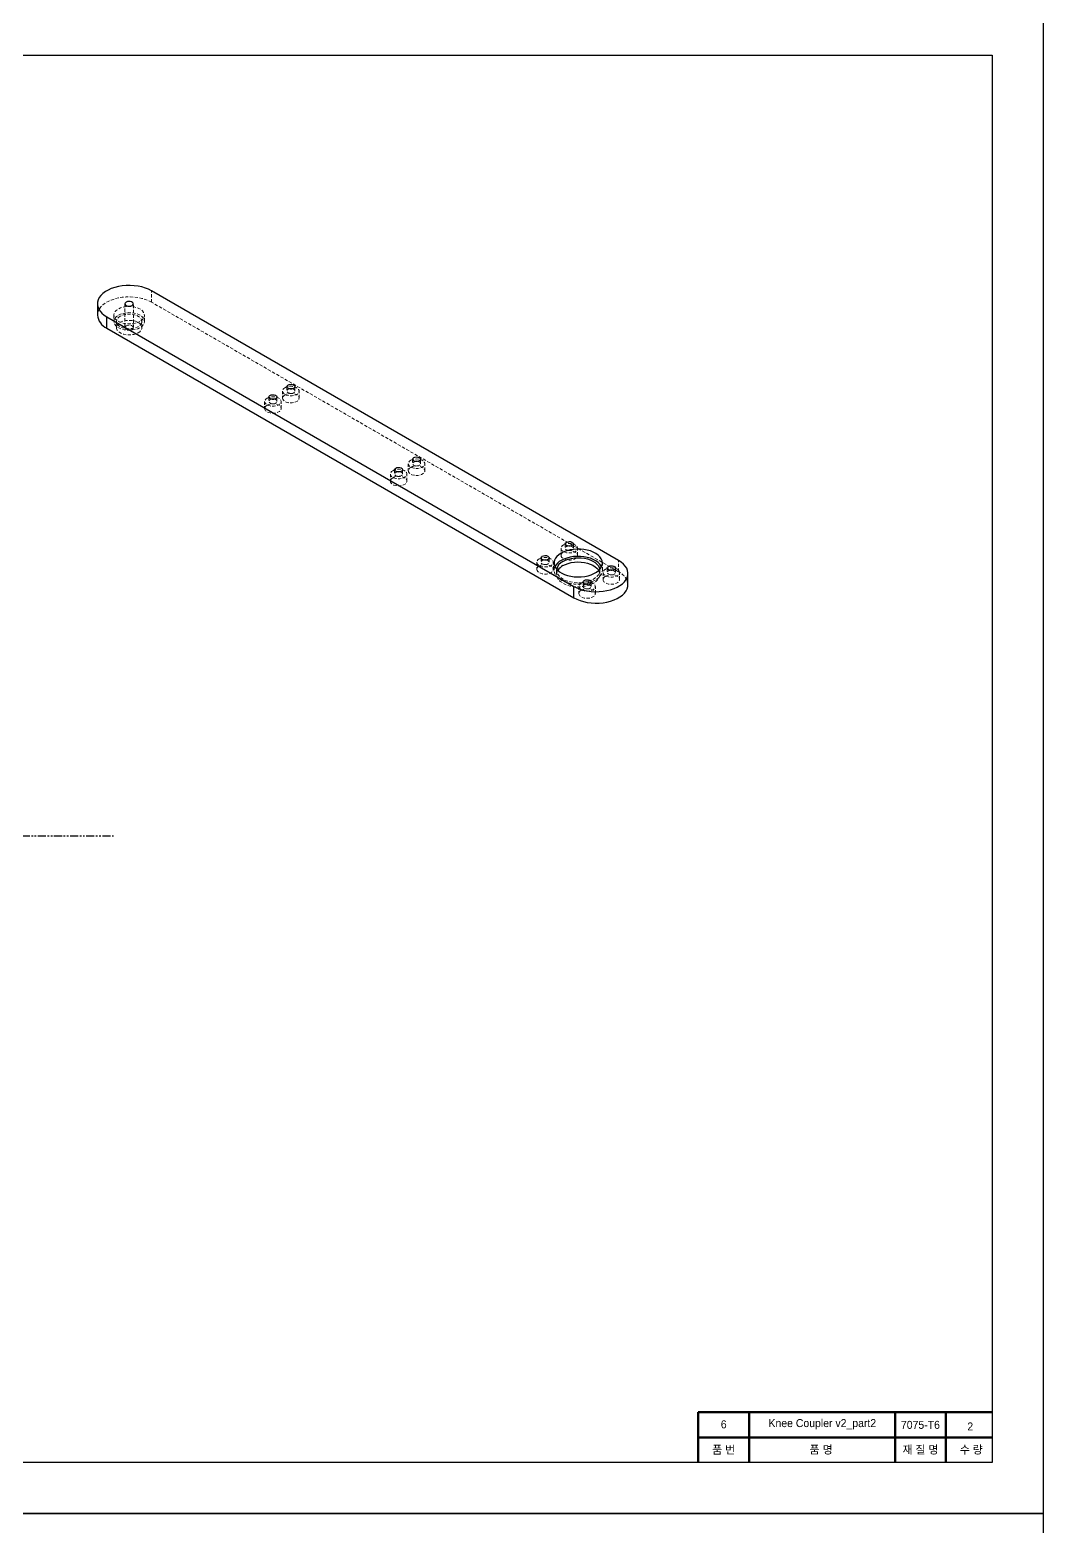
# Model space of a CAD drawing. Header units: millimetres. Extents: x 0 to 7560, y -1188 to 891.
# Drawn here: x 1281 to 1680, y -599 to -10 of the extents above; entities that cross this region are included whole.
import ezdxf

# ---------------------------------------------------------------- set-up
doc = ezdxf.new("R2010")
doc.units = ezdxf.units.MM
for name, pattern in [('CENTER', [10.16, 6.35, -1.27, 1.27, -1.27]), ('HIDDEN', [1.905, 1.27, -0.635]), ('PHANTOM', [12.7, 6.35, -1.27, 1.27, -1.27, 1.27, -1.27])]:
    doc.linetypes.add(name, pattern=pattern)
doc.layers.get('0').update_dxf_attribs({"lineweight": 50})
for name, color, linetype, lineweight in [('보조선', 1, 'PHANTOM', 25), ('중심선', 1, 'CENTER', 25), ('중요 치수', 4, 'Continuous', 18)]:
    doc.layers.add(name, color=color, linetype=linetype, lineweight=lineweight)
doc.styles.get("Standard").update_dxf_attribs({"font": 'arial.ttf', "height": 2})

msp = doc.modelspace()

# ---------------------------------------------------------------- linework, layer by layer
at = {"color": 7, "linetype": 'Continuous', "lineweight": 25}
for p, q in [((1307.87, -117.581), (1307.87, -122.072)), ((1513.056, -218.612), (1329.209, -112.479)), ((1311.531, -122.684), (1495.379, -228.817)), ((1311.531, -127.175), (1311.531, -122.684)), ((1311.531, -127.175), (1495.379, -233.308)), ((1516.718, -228.205), (1516.718, -223.715)), ((1495.379, -233.308), (1495.379, -228.817))]:
    msp.add_line(p, q, dxfattribs=at)
at = {"color": 7, "linetype": 'HIDDEN', "lineweight": 18}
for p, q in [((1318.72, -117.581), (1318.72, -126.972)), ((1322.02, -126.972), (1322.02, -117.581)), ((1329.209, -116.97), (1329.209, -112.479)), ((1513.056, -223.103), (1329.209, -116.97)), ((1314.37, -122.072), (1314.37, -124.522)), ((1326.37, -124.522), (1326.37, -122.072)), ((1315.37, -124.522), (1315.37, -126.972)), ((1325.37, -126.972), (1325.37, -124.522)), ((1380.759, -151.953), (1380.759, -154.729)), ((1382.409, -150.238), (1382.409, -151.953)), ((1385.609, -151.953), (1385.609, -150.238)), ((1387.259, -154.729), (1387.259, -151.953)), ((1373.688, -156.035), (1373.688, -158.811)), ((1375.338, -154.32), (1375.338, -156.035)), ((1378.538, -156.035), (1378.538, -154.32)), ((1380.188, -158.811), (1380.188, -156.035)), ((1430.257, -180.527), (1430.257, -183.303)), ((1431.907, -178.812), (1431.907, -180.527)), ((1435.107, -180.527), (1435.107, -178.812)), ((1436.757, -183.303), (1436.757, -180.527)), ((1423.186, -184.609), (1423.186, -187.385)), ((1424.836, -182.894), (1424.836, -184.609)), ((1428.036, -184.609), (1428.036, -182.894)), ((1429.686, -187.385), (1429.686, -184.609)), ((1482.506, -217.615), (1482.506, -219.33)), ((1485.706, -219.33), (1485.706, -217.615)), ((1490.402, -213.819), (1490.402, -216.596)), ((1492.052, -212.105), (1492.052, -213.819)), ((1495.252, -213.819), (1495.252, -212.105)), ((1496.902, -216.596), (1496.902, -213.819)), ((1480.856, -219.33), (1480.856, -222.106)), ((1487.356, -222.106), (1487.356, -219.33)), ((1487.646, -219.632), (1487.646, -222.49)), ((1488.646, -222.49), (1488.646, -224.123)), ((1505.646, -224.123), (1505.646, -222.49)), ((1506.646, -222.49), (1506.646, -219.632)), ((1506.936, -223.364), (1506.936, -226.141)), ((1508.586, -221.65), (1508.586, -223.364)), ((1511.786, -223.364), (1511.786, -221.65)), ((1513.056, -223.103), (1513.056, -218.612)), ((1513.436, -226.141), (1513.436, -223.364)), ((1497.391, -228.875), (1497.391, -231.651)), ((1499.041, -227.16), (1499.041, -228.875)), ((1502.241, -228.875), (1502.241, -227.16)), ((1503.891, -231.651), (1503.891, -228.875))]:
    msp.add_line(p, q, dxfattribs=at)
for p, q in [((1544.396, -553.871), (1659.793, -553.871)), ((1544.396, -573.871), (1544.396, -553.871)), ((1564.396, -573.871), (1564.396, -553.871)), ((1621.879, -573.871), (1621.879, -553.871)), ((1641.879, -573.871), (1641.879, -553.871)), ((1544.396, -563.871), (1659.793, -563.871))]:
    msp.add_line(p, q)
at = {"color": 7, "linetype": 'Continuous', "lineweight": 25, "flags": 128}
for points in [[(1329.209, -112.479), (1328.031, -111.88), (1326.733, -111.37), (1325.334, -110.959), (1323.857, -110.652), (1322.325, -110.454), (1320.762, -110.369), (1319.193, -110.397), (1317.643, -110.539), (1316.136, -110.792), (1314.695, -111.152), (1313.344, -111.613), (1312.103, -112.169), (1310.993, -112.809), (1310.031, -113.525), (1309.232, -114.305), (1308.609, -115.137), (1308.171, -116.007), (1307.925, -116.902), (1307.876, -117.808), (1308.024, -118.71), (1308.366, -119.595), (1308.898, -120.447), (1309.611, -121.255), (1310.493, -122.004), (1311.531, -122.684)], [(1319.203, -116.908), (1318.874, -117.179), (1318.726, -117.498), (1318.776, -117.828), (1319.018, -118.128), (1319.423, -118.362), (1319.943, -118.502), (1320.514, -118.53), (1321.067, -118.445), (1321.537, -118.255), (1321.865, -117.984), (1322.014, -117.664), (1321.964, -117.335), (1321.721, -117.035), (1321.316, -116.801), (1320.797, -116.661), (1320.226, -116.633), (1319.672, -116.718), (1319.203, -116.908)], [(1382.878, -149.585), (1383.363, -149.393), (1383.936, -149.315), (1384.518, -149.362), (1385.032, -149.527), (1385.407, -149.788), (1385.594, -150.11), (1385.567, -150.449), (1385.329, -150.76), (1384.914, -151), (1384.376, -151.137), (1383.788, -151.153), (1383.231, -151.045), (1382.778, -150.828), (1382.492, -150.531), (1382.411, -150.195), (1382.546, -149.865), (1382.878, -149.585)], [(1375.807, -153.667), (1376.292, -153.475), (1376.864, -153.397), (1377.447, -153.444), (1377.96, -153.609), (1378.336, -153.87), (1378.523, -154.192), (1378.496, -154.531), (1378.258, -154.842), (1377.843, -155.082), (1377.305, -155.219), (1376.717, -155.235), (1376.16, -155.127), (1375.707, -154.91), (1375.421, -154.613), (1375.34, -154.277), (1375.475, -153.947), (1375.807, -153.667)], [(1425.304, -182.241), (1425.79, -182.049), (1426.362, -181.971), (1426.944, -182.018), (1427.458, -182.184), (1427.834, -182.445), (1428.02, -182.767), (1427.993, -183.106), (1427.756, -183.416), (1427.34, -183.656), (1426.802, -183.793), (1426.215, -183.809), (1425.657, -183.701), (1425.205, -183.484), (1424.919, -183.188), (1424.838, -182.851), (1424.972, -182.521), (1425.304, -182.241)], [(1432.376, -178.159), (1432.861, -177.967), (1433.433, -177.889), (1434.015, -177.936), (1434.529, -178.101), (1434.905, -178.363), (1435.092, -178.684), (1435.064, -179.024), (1434.827, -179.334), (1434.411, -179.574), (1433.873, -179.711), (1433.286, -179.727), (1432.728, -179.619), (1432.276, -179.402), (1431.99, -179.106), (1431.909, -178.769), (1432.043, -178.439), (1432.376, -178.159)], [(1492.521, -211.452), (1493.006, -211.26), (1493.579, -211.182), (1494.161, -211.229), (1494.675, -211.394), (1495.05, -211.655), (1495.237, -211.977), (1495.21, -212.316), (1494.972, -212.627), (1494.557, -212.867), (1494.019, -213.004), (1493.431, -213.019), (1492.874, -212.912), (1492.421, -212.695), (1492.135, -212.398), (1492.054, -212.062), (1492.189, -211.732), (1492.521, -211.452)], [(1482.975, -216.962), (1483.46, -216.77), (1484.033, -216.693), (1484.615, -216.74), (1485.129, -216.905), (1485.504, -217.166), (1485.691, -217.488), (1485.664, -217.827), (1485.426, -218.137), (1485.011, -218.377), (1484.473, -218.515), (1483.885, -218.53), (1483.328, -218.422), (1482.876, -218.205), (1482.589, -217.909), (1482.508, -217.573), (1482.643, -217.242), (1482.975, -216.962)], [(1490.429, -215.755), (1489.522, -216.36), (1488.778, -217.036), (1488.213, -217.767), (1487.838, -218.538), (1487.661, -219.332), (1487.686, -220.133), (1487.913, -220.922), (1488.337, -221.685), (1488.948, -222.403), (1489.735, -223.063), (1490.679, -223.649), (1491.761, -224.15), (1492.958, -224.555), (1494.244, -224.854), (1495.592, -225.043), (1496.973, -225.116), (1498.358, -225.072), (1499.717, -224.912), (1501.021, -224.64), (1502.243, -224.261), (1503.356, -223.783), (1504.336, -223.217), (1505.164, -222.574), (1505.82, -221.869), (1506.292, -221.116), (1506.569, -220.332), (1506.645, -219.532), (1506.518, -218.735), (1506.192, -217.957), (1505.673, -217.214), (1504.972, -216.523), (1504.105, -215.899), (1503.089, -215.354), (1501.946, -214.9), (1500.702, -214.547), (1499.381, -214.302), (1498.013, -214.171), (1496.626, -214.156), (1495.251, -214.259), (1493.915, -214.475), (1492.649, -214.802), (1491.479, -215.231), (1490.429, -215.755)], [(1506.318, -221.061), (1506.192, -220.815), (1505.673, -220.072), (1504.972, -219.381), (1504.105, -218.757), (1503.089, -218.212), (1501.946, -217.758), (1500.702, -217.405), (1499.381, -217.16), (1498.013, -217.029), (1496.626, -217.014), (1495.251, -217.116), (1493.915, -217.333), (1492.649, -217.66), (1491.479, -218.089), (1490.429, -218.612)], [(1491.136, -219.021), (1492.124, -218.532), (1493.23, -218.135), (1494.427, -217.841), (1495.688, -217.656), (1496.984, -217.584), (1498.283, -217.627), (1499.555, -217.785), (1500.772, -218.052), (1501.903, -218.423), (1502.922, -218.89), (1503.807, -219.441), (1504.535, -220.064), (1505.09, -220.744), (1505.458, -221.464), (1505.621, -222.111)], [(1491.136, -220.654), (1492.124, -220.165), (1493.23, -219.769), (1494.427, -219.474), (1495.688, -219.289), (1496.984, -219.217), (1498.283, -219.261), (1499.555, -219.418), (1500.772, -219.685), (1501.903, -220.057), (1502.922, -220.523), (1503.807, -221.075), (1504.535, -221.697), (1505.09, -222.377), (1505.195, -222.546)], [(1495.379, -228.817), (1496.556, -229.416), (1497.855, -229.926), (1499.253, -230.337), (1500.73, -230.644), (1502.262, -230.842), (1503.825, -230.927), (1505.394, -230.899), (1506.944, -230.757), (1508.452, -230.504), (1509.892, -230.144), (1511.244, -229.683), (1512.484, -229.127), (1513.594, -228.487), (1514.556, -227.771), (1515.355, -226.991), (1515.979, -226.159), (1516.417, -225.289), (1516.662, -224.394), (1516.711, -223.488), (1516.564, -222.586), (1516.221, -221.701), (1515.689, -220.849), (1514.977, -220.041), (1514.094, -219.292), (1513.056, -218.612)], [(1509.055, -220.996), (1509.54, -220.805), (1510.113, -220.727), (1510.695, -220.774), (1511.209, -220.939), (1511.584, -221.2), (1511.771, -221.522), (1511.744, -221.861), (1511.506, -222.172), (1511.091, -222.412), (1510.553, -222.549), (1509.965, -222.564), (1509.408, -222.456), (1508.956, -222.24), (1508.669, -221.943), (1508.588, -221.607), (1508.723, -221.276), (1509.055, -220.996)], [(1495.379, -233.308), (1496.556, -233.907), (1497.855, -234.417), (1499.253, -234.828), (1500.73, -235.135), (1502.262, -235.333), (1503.825, -235.418), (1505.394, -235.39), (1506.944, -235.248), (1508.452, -234.995), (1509.892, -234.635), (1511.244, -234.174), (1512.484, -233.618), (1513.594, -232.978), (1514.556, -232.262), (1515.355, -231.482), (1515.979, -230.65), (1516.417, -229.78), (1516.662, -228.885), (1516.718, -228.205)], [(1499.509, -226.507), (1499.994, -226.315), (1500.567, -226.238), (1501.149, -226.285), (1501.663, -226.45), (1502.038, -226.711), (1502.225, -227.033), (1502.198, -227.372), (1501.961, -227.682), (1501.545, -227.922), (1501.007, -228.059), (1500.419, -228.075), (1499.862, -227.967), (1499.41, -227.75), (1499.123, -227.454), (1499.042, -227.118), (1499.177, -226.787), (1499.509, -226.507)]]:
    msp.add_lwpolyline(points, dxfattribs=at)
at = {"color": 7, "linetype": 'HIDDEN', "lineweight": 18, "flags": 128}
for points in [[(1329.209, -116.97), (1328.031, -116.371), (1326.733, -115.861), (1325.334, -115.45), (1323.857, -115.143), (1322.325, -114.945), (1320.762, -114.86), (1319.193, -114.888), (1317.643, -115.03), (1316.136, -115.283), (1314.695, -115.643), (1313.344, -116.104), (1312.103, -116.66), (1310.993, -117.3), (1310.031, -118.016), (1309.232, -118.796), (1308.609, -119.628), (1308.171, -120.498), (1307.925, -121.393), (1307.87, -122.072)], [(1324.612, -124.522), (1323.761, -124.93), (1322.793, -125.241), (1321.743, -125.444), (1320.647, -125.532), (1319.541, -125.503), (1318.463, -125.357), (1317.45, -125.098), (1316.537, -124.737), (1315.754, -124.285), (1315.128, -123.758), (1314.681, -123.173), (1314.427, -122.551), (1314.376, -121.912), (1314.529, -121.279), (1314.881, -120.673), (1315.42, -120.115), (1316.127, -119.623), (1316.979, -119.215), (1317.946, -118.904), (1318.996, -118.701), (1320.093, -118.612), (1321.199, -118.642), (1322.277, -118.788), (1323.289, -119.046), (1324.203, -119.408), (1324.986, -119.86), (1325.612, -120.387), (1326.059, -120.972), (1326.312, -121.594), (1326.363, -122.232), (1326.21, -122.865), (1325.859, -123.472), (1325.32, -124.03), (1324.612, -124.522)], [(1316.127, -122.073), (1316.979, -121.664), (1317.946, -121.353), (1318.996, -121.15), (1320.093, -121.062), (1321.199, -121.092), (1322.277, -121.238), (1323.289, -121.496), (1324.203, -121.857), (1324.986, -122.309), (1325.612, -122.837), (1326.059, -123.421), (1326.312, -124.044), (1326.363, -124.682), (1326.21, -125.315), (1325.859, -125.921), (1325.32, -126.48), (1324.612, -126.971), (1323.761, -127.38), (1322.793, -127.691), (1321.743, -127.894), (1320.647, -127.982), (1319.541, -127.953), (1318.463, -127.806), (1317.45, -127.548), (1316.537, -127.187), (1315.754, -126.735), (1315.128, -126.208), (1314.681, -125.623), (1314.427, -125.001), (1314.376, -124.362), (1314.529, -123.729), (1314.881, -123.123), (1315.42, -122.565), (1316.127, -122.073)], [(1316.834, -122.481), (1316.195, -122.934), (1315.727, -123.451), (1315.448, -124.013), (1315.371, -124.595), (1315.499, -125.175), (1315.826, -125.727), (1316.34, -126.23), (1317.018, -126.664), (1317.833, -127.01), (1318.753, -127.253), (1319.738, -127.385), (1320.749, -127.4), (1321.745, -127.297), (1322.685, -127.08), (1323.529, -126.759), (1324.245, -126.346), (1324.802, -125.858), (1325.177, -125.316), (1325.355, -124.741), (1325.33, -124.157), (1325.101, -123.588), (1324.679, -123.058), (1324.08, -122.587), (1323.329, -122.196), (1322.457, -121.899), (1321.5, -121.71), (1320.496, -121.637), (1319.488, -121.681), (1318.515, -121.842), (1317.618, -122.112), (1316.834, -122.481)], [(1323.905, -129.013), (1324.545, -128.56), (1325.013, -128.042), (1325.291, -127.481), (1325.368, -126.899), (1325.24, -126.319), (1324.913, -125.767), (1324.4, -125.263), (1323.722, -124.83), (1322.906, -124.484), (1321.987, -124.24), (1321.001, -124.108), (1319.99, -124.094), (1318.994, -124.197), (1318.055, -124.413), (1317.21, -124.735), (1316.495, -125.148), (1315.938, -125.635), (1315.563, -126.178), (1315.384, -126.753), (1315.41, -127.336), (1315.639, -127.905), (1316.061, -128.436), (1316.66, -128.907), (1317.41, -129.298), (1318.282, -129.595), (1319.24, -129.783), (1320.243, -129.857), (1321.252, -129.813), (1322.225, -129.652), (1323.121, -129.382), (1323.905, -129.013)], [(1319.203, -126.298), (1319.672, -126.108), (1320.226, -126.023), (1320.797, -126.052), (1321.316, -126.191), (1321.721, -126.425), (1321.964, -126.725), (1322.014, -127.055), (1321.865, -127.374), (1321.537, -127.645), (1321.067, -127.835), (1320.514, -127.921), (1319.943, -127.892), (1319.423, -127.752), (1319.018, -127.518), (1318.776, -127.218), (1318.726, -126.889), (1318.874, -126.569), (1319.203, -126.298)], [(1381.711, -150.626), (1382.355, -150.338), (1383.103, -150.151), (1383.907, -150.077), (1384.718, -150.122), (1385.485, -150.281), (1386.159, -150.545), (1386.697, -150.898), (1387.067, -151.317), (1387.245, -151.776), (1387.219, -152.246), (1386.992, -152.698), (1386.577, -153.102), (1386.001, -153.435), (1385.3, -153.674), (1384.518, -153.806), (1383.704, -153.82), (1382.909, -153.718), (1382.183, -153.504), (1381.572, -153.193), (1381.114, -152.804), (1380.838, -152.362), (1380.761, -151.894), (1380.888, -151.429), (1381.212, -150.997), (1381.711, -150.626)], [(1381.711, -153.402), (1382.355, -153.114), (1383.103, -152.927), (1383.907, -152.854), (1384.718, -152.898), (1385.485, -153.057), (1386.159, -153.321), (1386.697, -153.674), (1387.067, -154.093), (1387.245, -154.552), (1387.219, -155.022), (1386.992, -155.474), (1386.577, -155.879), (1386.001, -156.211), (1385.3, -156.451), (1384.518, -156.582), (1383.704, -156.597), (1382.909, -156.494), (1382.183, -156.281), (1381.572, -155.97), (1381.114, -155.581), (1380.838, -155.138), (1380.761, -154.67), (1380.888, -154.205), (1381.212, -153.774), (1381.711, -153.402)], [(1384.605, -151.095), (1385.032, -151.242), (1385.407, -151.503), (1385.594, -151.825), (1385.567, -152.164), (1385.329, -152.475), (1384.914, -152.715), (1384.376, -152.852), (1383.788, -152.867), (1383.231, -152.759), (1382.778, -152.543), (1382.492, -152.246), (1382.411, -151.91), (1382.546, -151.579), (1382.878, -151.299), (1382.878, -151.299)], [(1382.878, -151.299), (1383.363, -151.108), (1383.414, -151.095)], [(1374.64, -154.708), (1375.284, -154.42), (1376.032, -154.233), (1376.836, -154.159), (1377.647, -154.204), (1378.414, -154.363), (1379.088, -154.627), (1379.626, -154.98), (1379.996, -155.399), (1380.174, -155.858), (1380.148, -156.328), (1379.921, -156.78), (1379.506, -157.184), (1378.93, -157.517), (1378.229, -157.756), (1377.447, -157.888), (1376.632, -157.902), (1375.837, -157.8), (1375.112, -157.586), (1374.5, -157.275), (1374.043, -156.886), (1373.767, -156.444), (1373.69, -155.976), (1373.817, -155.511), (1374.141, -155.08), (1374.64, -154.708)], [(1374.64, -157.484), (1375.284, -157.196), (1376.032, -157.009), (1376.836, -156.936), (1377.647, -156.98), (1378.414, -157.139), (1379.088, -157.403), (1379.626, -157.756), (1379.996, -158.175), (1380.174, -158.634), (1380.148, -159.104), (1379.921, -159.556), (1379.506, -159.961), (1378.93, -160.293), (1378.229, -160.533), (1377.447, -160.664), (1376.632, -160.679), (1375.837, -160.576), (1375.112, -160.363), (1374.5, -160.052), (1374.043, -159.663), (1373.767, -159.22), (1373.69, -158.752), (1373.817, -158.287), (1374.141, -157.856), (1374.64, -157.484)], [(1377.534, -155.177), (1377.96, -155.324), (1378.336, -155.585), (1378.523, -155.907), (1378.496, -156.246), (1378.258, -156.557), (1377.843, -156.797), (1377.305, -156.934), (1376.717, -156.949), (1376.16, -156.841), (1375.707, -156.625), (1375.421, -156.328), (1375.34, -155.992), (1375.475, -155.661), (1375.807, -155.381), (1375.807, -155.381)], [(1375.807, -155.381), (1376.292, -155.19), (1376.343, -155.177)], [(1431.209, -179.2), (1431.852, -178.912), (1432.6, -178.725), (1433.405, -178.652), (1434.216, -178.696), (1434.982, -178.855), (1435.656, -179.119), (1436.195, -179.472), (1436.565, -179.891), (1436.742, -180.35), (1436.717, -180.82), (1436.49, -181.272), (1436.075, -181.677), (1435.499, -182.009), (1434.798, -182.249), (1434.015, -182.38), (1433.201, -182.395), (1432.406, -182.292), (1431.68, -182.079), (1431.069, -181.768), (1430.611, -181.379), (1430.335, -180.936), (1430.258, -180.468), (1430.386, -180.003), (1430.709, -179.572), (1431.209, -179.2)], [(1431.209, -181.976), (1431.852, -181.688), (1432.6, -181.501), (1433.405, -181.428), (1434.216, -181.472), (1434.982, -181.631), (1435.656, -181.896), (1436.195, -182.248), (1436.565, -182.668), (1436.742, -183.126), (1436.717, -183.597), (1436.49, -184.048), (1436.075, -184.453), (1435.499, -184.786), (1434.798, -185.025), (1434.015, -185.156), (1433.201, -185.171), (1432.406, -185.068), (1431.68, -184.855), (1431.069, -184.544), (1430.611, -184.155), (1430.335, -183.712), (1430.258, -183.244), (1430.386, -182.78), (1430.709, -182.348), (1431.209, -181.976)], [(1434.102, -179.669), (1434.529, -179.816), (1434.905, -180.077), (1435.092, -180.399), (1435.064, -180.738), (1434.827, -181.049), (1434.411, -181.289), (1433.873, -181.426), (1433.286, -181.442), (1432.728, -181.334), (1432.276, -181.117), (1431.99, -180.82), (1431.909, -180.484), (1432.043, -180.154), (1432.376, -179.874), (1432.376, -179.874)], [(1432.376, -179.874), (1432.861, -179.682), (1432.912, -179.669)], [(1424.138, -183.282), (1424.781, -182.994), (1425.529, -182.807), (1426.334, -182.734), (1427.145, -182.778), (1427.911, -182.937), (1428.585, -183.202), (1429.124, -183.554), (1429.494, -183.973), (1429.671, -184.432), (1429.646, -184.902), (1429.419, -185.354), (1429.004, -185.759), (1428.428, -186.091), (1427.727, -186.331), (1426.944, -186.462), (1426.13, -186.477), (1425.335, -186.374), (1424.609, -186.161), (1423.998, -185.85), (1423.54, -185.461), (1423.264, -185.018), (1423.187, -184.55), (1423.315, -184.085), (1423.638, -183.654), (1424.138, -183.282)], [(1424.138, -186.058), (1424.781, -185.77), (1425.529, -185.583), (1426.334, -185.51), (1427.145, -185.554), (1427.911, -185.713), (1428.585, -185.978), (1429.124, -186.331), (1429.494, -186.75), (1429.671, -187.209), (1429.646, -187.679), (1429.419, -188.13), (1429.004, -188.535), (1428.428, -188.868), (1427.727, -189.107), (1426.944, -189.238), (1426.13, -189.253), (1425.335, -189.15), (1424.609, -188.937), (1423.998, -188.626), (1423.54, -188.237), (1423.264, -187.794), (1423.187, -187.326), (1423.315, -186.862), (1423.638, -186.43), (1424.138, -186.058)], [(1427.031, -183.751), (1427.458, -183.898), (1427.834, -184.159), (1428.02, -184.481), (1427.993, -184.82), (1427.756, -185.131), (1427.34, -185.371), (1426.802, -185.508), (1426.215, -185.524), (1425.657, -185.416), (1425.205, -185.199), (1424.919, -184.902), (1424.838, -184.566), (1424.972, -184.236), (1425.304, -183.956), (1425.304, -183.956)], [(1425.304, -183.956), (1425.79, -183.764), (1425.841, -183.751)], [(1491.354, -212.493), (1491.998, -212.204), (1492.746, -212.018), (1493.55, -211.944), (1494.361, -211.988), (1495.128, -212.148), (1495.802, -212.412), (1496.34, -212.765), (1496.71, -213.184), (1496.888, -213.643), (1496.862, -214.113), (1496.635, -214.565), (1496.22, -214.969), (1495.644, -215.302), (1494.943, -215.541), (1494.161, -215.672), (1493.347, -215.687), (1492.552, -215.585), (1491.826, -215.371), (1491.215, -215.06), (1490.757, -214.671), (1490.481, -214.229), (1490.404, -213.76), (1490.531, -213.296), (1490.855, -212.864), (1491.354, -212.493)], [(1481.808, -218.003), (1482.452, -217.715), (1483.2, -217.528), (1484.004, -217.455), (1484.815, -217.499), (1485.582, -217.658), (1486.256, -217.923), (1486.794, -218.276), (1487.164, -218.695), (1487.342, -219.154), (1487.316, -219.624), (1487.089, -220.075), (1486.674, -220.48), (1486.098, -220.813), (1485.397, -221.052), (1484.615, -221.183), (1483.801, -221.198), (1483.006, -221.095), (1482.28, -220.882), (1481.669, -220.571), (1481.211, -220.182), (1480.935, -219.739), (1480.858, -219.271), (1480.986, -218.807), (1481.309, -218.375), (1481.808, -218.003)], [(1491.354, -215.269), (1491.998, -214.981), (1492.746, -214.794), (1493.55, -214.72), (1494.361, -214.765), (1495.128, -214.924), (1495.802, -215.188), (1496.34, -215.541), (1496.71, -215.96), (1496.888, -216.419), (1496.862, -216.889), (1496.635, -217.341), (1496.22, -217.746), (1495.644, -218.078), (1494.943, -218.317), (1494.161, -218.449), (1493.347, -218.463), (1492.552, -218.361), (1491.826, -218.147), (1491.215, -217.836), (1490.757, -217.447), (1490.481, -217.005), (1490.404, -216.537), (1490.531, -216.072), (1490.855, -215.641), (1491.354, -215.269)], [(1494.248, -212.962), (1494.675, -213.109), (1495.05, -213.37), (1495.237, -213.692), (1495.21, -214.031), (1494.972, -214.341), (1494.557, -214.581), (1494.019, -214.719), (1493.431, -214.734), (1492.874, -214.626), (1492.421, -214.409), (1492.135, -214.113), (1492.054, -213.777), (1492.189, -213.446), (1492.521, -213.166), (1492.521, -213.166)], [(1492.521, -213.166), (1493.006, -212.974), (1493.057, -212.962)], [(1481.808, -220.78), (1482.452, -220.491), (1483.2, -220.305), (1484.004, -220.231), (1484.815, -220.275), (1485.582, -220.435), (1486.256, -220.699), (1486.794, -221.052), (1487.164, -221.471), (1487.342, -221.93), (1487.316, -222.4), (1487.089, -222.851), (1486.674, -223.256), (1486.098, -223.589), (1485.397, -223.828), (1484.615, -223.959), (1483.801, -223.974), (1483.006, -223.872), (1482.28, -223.658), (1481.669, -223.347), (1481.211, -222.958), (1480.935, -222.516), (1480.858, -222.047), (1480.986, -221.583), (1481.309, -221.151), (1481.808, -220.78)], [(1484.702, -218.473), (1485.129, -218.62), (1485.504, -218.881), (1485.691, -219.203), (1485.664, -219.542), (1485.426, -219.852), (1485.011, -220.092), (1484.473, -220.229), (1483.885, -220.245), (1483.328, -220.137), (1482.876, -219.92), (1482.589, -219.624), (1482.508, -219.287), (1482.643, -218.957), (1482.975, -218.677), (1482.975, -218.677)], [(1482.975, -218.677), (1483.46, -218.485), (1483.511, -218.473)], [(1487.975, -221.061), (1487.838, -221.396), (1487.661, -222.19), (1487.686, -222.991), (1487.913, -223.78), (1488.337, -224.543), (1488.948, -225.261), (1489.735, -225.921), (1490.679, -226.507), (1491.761, -227.008), (1492.958, -227.413), (1494.244, -227.712), (1495.592, -227.901), (1496.973, -227.974), (1498.358, -227.93), (1499.717, -227.77), (1501.021, -227.498), (1502.243, -227.119), (1503.356, -226.641), (1504.336, -226.075), (1505.164, -225.432), (1505.82, -224.727), (1506.292, -223.974), (1506.569, -223.19), (1506.645, -222.39), (1506.518, -221.593), (1506.318, -221.061)], [(1505.621, -222.111), (1505.632, -222.209), (1505.608, -222.96), (1505.384, -223.7), (1504.968, -224.412), (1504.368, -225.078), (1503.599, -225.684), (1502.679, -226.216), (1501.629, -226.659), (1500.474, -227.006), (1499.241, -227.246), (1497.959, -227.375), (1496.658, -227.389), (1495.369, -227.289), (1494.121, -227.076), (1492.944, -226.755), (1491.865, -226.335), (1490.91, -225.825), (1490.102, -225.236), (1489.458, -224.583), (1488.995, -223.881), (1488.723, -223.146), (1488.648, -222.396), (1488.672, -222.111)], [(1505.195, -222.546), (1505.458, -223.097), (1505.632, -223.842), (1505.608, -224.593), (1505.384, -225.333), (1504.968, -226.045), (1504.368, -226.711), (1503.599, -227.317), (1502.679, -227.849), (1501.629, -228.293), (1500.474, -228.639), (1499.241, -228.879), (1497.959, -229.008), (1496.658, -229.022), (1495.369, -228.922), (1494.121, -228.709), (1492.944, -228.389), (1491.865, -227.968), (1490.91, -227.458), (1490.102, -226.869), (1489.458, -226.216), (1488.995, -225.514), (1488.723, -224.779), (1488.648, -224.029), (1488.772, -223.282), (1489.093, -222.554), (1489.098, -222.546)], [(1507.888, -222.038), (1508.532, -221.749), (1509.28, -221.563), (1510.084, -221.489), (1510.895, -221.533), (1511.662, -221.693), (1512.336, -221.957), (1512.874, -222.31), (1513.244, -222.729), (1513.422, -223.188), (1513.396, -223.658), (1513.169, -224.109), (1512.754, -224.514), (1512.178, -224.847), (1511.477, -225.086), (1510.695, -225.217), (1509.881, -225.232), (1509.086, -225.13), (1508.36, -224.916), (1507.749, -224.605), (1507.291, -224.216), (1507.015, -223.774), (1506.938, -223.305), (1507.066, -222.841), (1507.389, -222.409), (1507.888, -222.038)], [(1510.782, -222.507), (1511.209, -222.654), (1511.584, -222.915), (1511.771, -223.237), (1511.744, -223.576), (1511.506, -223.886), (1511.091, -224.126), (1510.553, -224.263), (1509.965, -224.279), (1509.408, -224.171), (1508.956, -223.954), (1508.669, -223.658), (1508.588, -223.322), (1508.723, -222.991), (1509.055, -222.711), (1509.055, -222.711)], [(1509.055, -222.711), (1509.54, -222.519), (1509.591, -222.507)], [(1498.342, -227.548), (1498.986, -227.26), (1499.734, -227.073), (1500.538, -227), (1501.35, -227.044), (1502.116, -227.203), (1502.79, -227.468), (1503.329, -227.82), (1503.698, -228.24), (1503.876, -228.698), (1503.851, -229.169), (1503.623, -229.62), (1503.209, -230.025), (1502.632, -230.358), (1501.931, -230.597), (1501.149, -230.728), (1500.335, -230.743), (1499.54, -230.64), (1498.814, -230.427), (1498.203, -230.116), (1497.745, -229.727), (1497.469, -229.284), (1497.392, -228.816), (1497.52, -228.352), (1497.843, -227.92), (1498.342, -227.548)], [(1501.236, -228.018), (1501.663, -228.164), (1502.038, -228.426), (1502.225, -228.747), (1502.198, -229.087), (1501.961, -229.397), (1501.545, -229.637), (1501.007, -229.774), (1500.419, -229.79), (1499.862, -229.682), (1499.41, -229.465), (1499.123, -229.169), (1499.042, -228.832), (1499.177, -228.502), (1499.509, -228.222), (1499.509, -228.222)], [(1499.509, -228.222), (1499.994, -228.03), (1500.045, -228.018)], [(1507.888, -224.814), (1508.532, -224.526), (1509.28, -224.339), (1510.084, -224.265), (1510.895, -224.31), (1511.662, -224.469), (1512.336, -224.733), (1512.874, -225.086), (1513.244, -225.505), (1513.422, -225.964), (1513.396, -226.434), (1513.169, -226.886), (1512.754, -227.29), (1512.178, -227.623), (1511.477, -227.862), (1510.695, -227.994), (1509.881, -228.008), (1509.086, -227.906), (1508.36, -227.692), (1507.749, -227.381), (1507.291, -226.992), (1507.015, -226.55), (1506.938, -226.082), (1507.066, -225.617), (1507.389, -225.185), (1507.888, -224.814)], [(1498.342, -230.325), (1498.986, -230.036), (1499.734, -229.85), (1500.538, -229.776), (1501.35, -229.82), (1502.116, -229.98), (1502.79, -230.244), (1503.329, -230.597), (1503.698, -231.016), (1503.876, -231.475), (1503.851, -231.945), (1503.623, -232.396), (1503.209, -232.801), (1502.632, -233.134), (1501.931, -233.373), (1501.149, -233.504), (1500.335, -233.519), (1499.54, -233.417), (1498.814, -233.203), (1498.203, -232.892), (1497.745, -232.503), (1497.469, -232.061), (1497.392, -231.592), (1497.52, -231.128), (1497.843, -230.696), (1498.342, -230.325)]]:
    msp.add_lwpolyline(points, dxfattribs=at)
at = {"color": 7, "linetype": 'Continuous', "lineweight": 25}
for centre, radius, start, end in [((1314.19, -121.402), 6.355, 186.051369, 245.268772), ((1384.009, -153.71), 2.681, 77.174799, 102.825201), ((1376.938, -157.792), 2.681, 77.174799, 102.825201), ((1433.507, -182.284), 2.681, 77.174799, 102.825201), ((1426.436, -186.366), 2.681, 77.174799, 102.825201), ((1493.652, -215.577), 2.681, 77.174799, 102.825201), ((1484.106, -221.087), 2.681, 77.174799, 102.825201), ((1493.068, -223.712), 5.742, 117.363644, 152.511254), ((1493.083, -223.1), 4.52, 115.50681, 167.356678), ((1493.74, -225.503), 5.504, 118.236617, 147.503163), ((1510.186, -225.121), 2.681, 77.174798, 102.825202), ((1500.641, -230.632), 2.681, 77.174799, 102.825201)]:
    msp.add_arc(centre, radius, start, end, dxfattribs=at)
at = {"color": 7, "linetype": 'HIDDEN', "lineweight": 18}
msp.add_arc((1510.398, -228.875), 6.355, 6.051369, 65.268772, dxfattribs=at)
at = {"layer": '보조선', "ltscale": 0.5}
msp.add_line((979.619, -327.056), (1314.261, -327.056), dxfattribs=at)
at = {"layer": '중심선', "linetype": 'ByBlock', "ltscale": 0.5}
for points in [[(840.146, 0.232), (1680.146, 0.232), (1680.146, -593.768), (840.146, -593.768)], [(860.146, -19.768), (1660.146, -19.768), (1660.146, -573.768), (860.146, -573.768)], [(840.146, -593.768), (1680.146, -593.768), (1680.146, -1187.768), (840.146, -1187.768)]]:
    msp.add_lwpolyline(points, close=True, dxfattribs=at)

# ---------------------------------------------------------------- texts
at = {"char_height": 3.15, "attachment_point": 5}
for s, width, insert in [('{\\fGulim|b0|i0|c129|p50;\\C6;6}', 20, (1554.432, -558.736)), ('{\\fGulim|b0|i0|c129|p50;\\C6;7075-T6}', 20, (1631.864, -558.939)), ('{\\fGulim|b0|i0|c129|p50;\\C6;2}', 20, (1651.484, -559.553)), ('{\\fGulim|b0|i0|c129|p50;\\C6;품 번}', 20, (1554.396, -568.871)), ('{\\C6;품 명}', 40, (1592.753, -568.871)), ('{\\fGulim|b0|i0|c129|p50;\\C6;재 질 명}', 20, (1631.879, -568.871)), ('{\\fGulim|b0|i0|c129|p50;\\C6;수 량}', 20, (1651.879, -568.871))]:
    msp.add_mtext_dynamic_manual_height_columns(s, width=width, gutter_width=12.5, heights=[0], dxfattribs=dict(at, insert=insert))
at = {"layer": '중요 치수', "insert": (1572.052, -556.648), "char_height": 3.15, "width": 45.59445, "attachment_point": 1}
msp.add_mtext('{\\fGulim|b0|i0|c129|p50;\\C6;Knee Coupler v2_part2}', dxfattribs=at)

doc.saveas('drawing.dxf')
